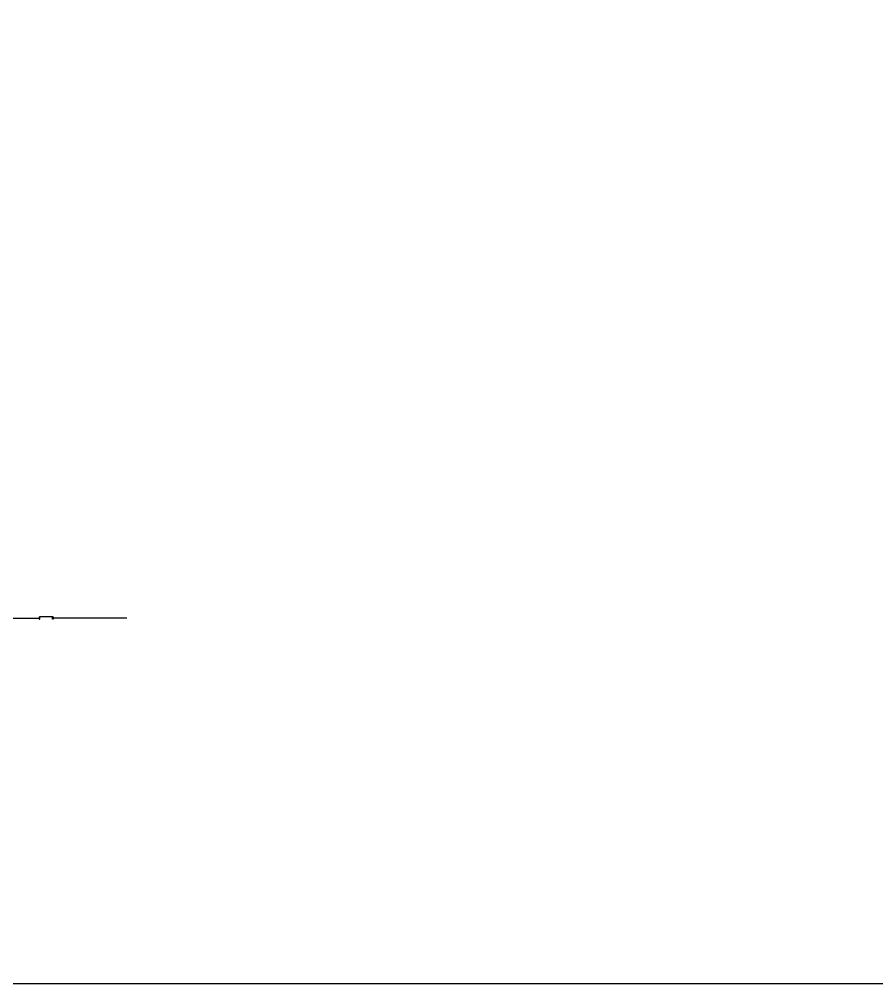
# Model space of a CAD drawing. Extents: x 306 to 2240, y 18 to 779.
# Drawn here: x 672.7 to 791.9, y 18.1 to 152.1 of the extents above; entities that cross this region are included whole.
import ezdxf

# ---------------------------------------------------------------- set-up
doc = ezdxf.new("R2010")
doc.units = 0
doc.header["$MEASUREMENT"] = 0
doc.layers.add('Alzado 06', color=6, linetype='Continuous')

msp = doc.modelspace()

# ---------------------------------------------------------------- linework, layer by layer
msp.add_lwpolyline([(305.888, 627.919), (950.581, 627.919), (950.581, 18.116), (305.888, 18.116)], close=True)
at = {"layer": 'Alzado 06'}
for p, q in [((665.279, 68.897), (675.508, 68.897)), ((675.508, 69.047), (675.508, 68.747)), ((675.508, 68.747), (675.608, 68.747)), ((675.558, 69.097), (675.608, 69.097)), ((677.361, 69.097), (675.608, 69.097)), ((675.608, 68.747), (675.608, 69.097)), ((677.411, 69.097), (677.361, 69.097)), ((677.361, 68.747), (677.361, 69.097)), ((677.461, 68.747), (677.361, 68.747)), ((677.461, 69.047), (677.461, 68.747)), ((687.69, 68.897), (677.461, 68.897))]:
    msp.add_line(p, q, dxfattribs=at)
at = {"layer": 'Alzado 06', "extrusion": (-1.29406e-08, 0, 1)}
msp.add_arc((675.558, 69.047, 0), 0.05, 90, 180, dxfattribs=at)
at = {"layer": 'Alzado 06', "extrusion": (1.29406e-08, 0, 1)}
msp.add_arc((677.411, 69.047, 0), 0.05, 0, 90, dxfattribs=at)

doc.saveas('drawing.dxf')
